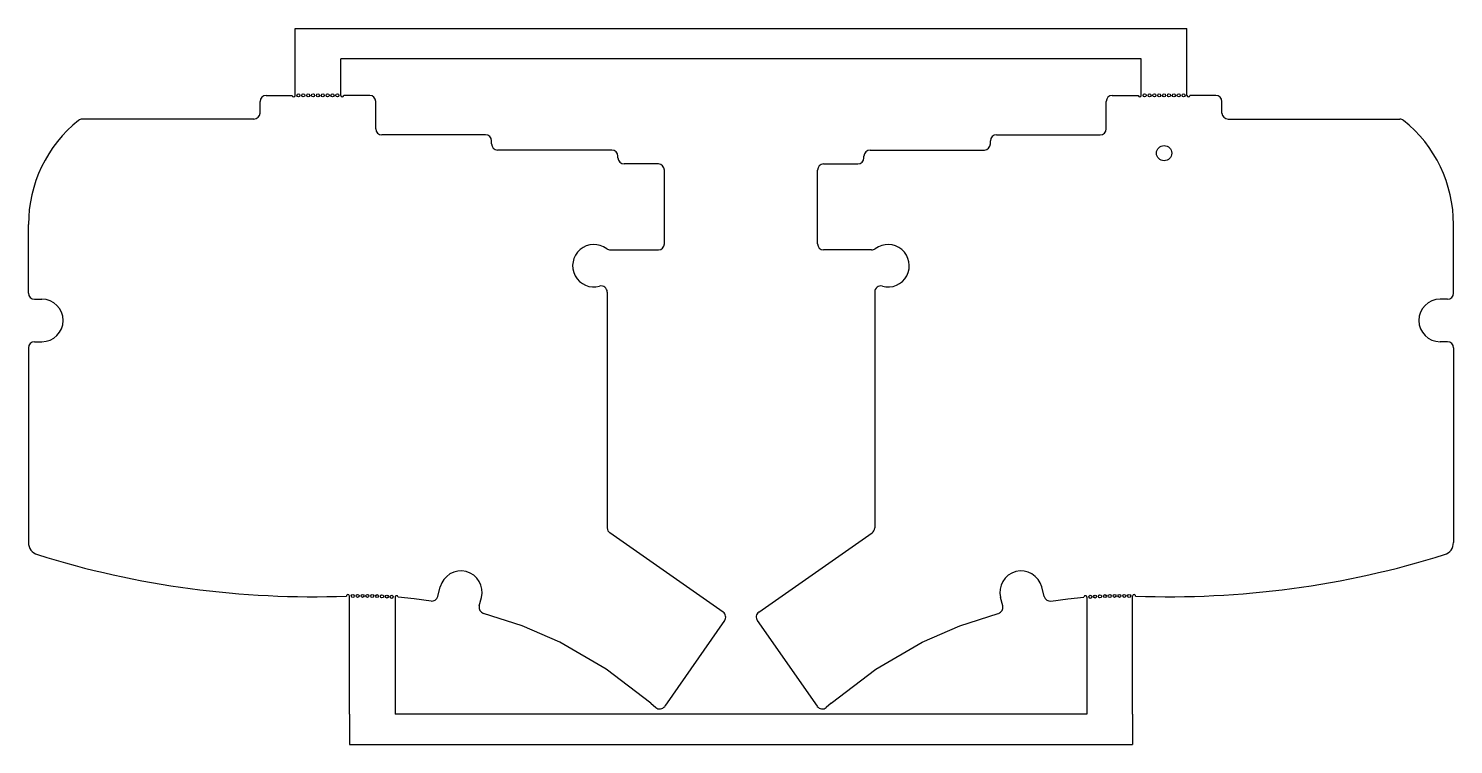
# Model space of a CAD drawing. Extents: x -164 to 70, y -52 to 66.
import ezdxf

# ---------------------------------------------------------------- set-up
doc = ezdxf.new("R2010")
doc.units = 0
doc.header["$MEASUREMENT"] = 0
doc.layers.add('MODELSKETCH_VISIBLE', color=7, linetype='CONTINUOUS')

msp = doc.modelspace()

# ---------------------------------------------------------------- linework, layer by layer
at = {"layer": 'MODELSKETCH_VISIBLE'}
for p, q in [((-120.25, 60.8), (-120.25, 65.8)), ((-120.25, 65.8), (26.5, 65.8)), ((26.5, 60.8), (26.5, 65.8)), ((-120.25, 54.8), (-120.25, 60.8)), ((19, 60.8), (-112.75, 60.8)), ((-112.75, 54.8), (-112.75, 60.8)), ((19, 54.8), (19, 60.8)), ((26.5, 54.8), (26.5, 60.8)), ((-125.03, 54.8), (-120.75, 54.8)), ((-107.98, 54.8), (-112.25, 54.8)), ((14.22, 54.8), (18.5, 54.8)), ((31.27, 54.8), (27, 54.8)), ((-126.03, 51.89), (-126.03, 53.8)), ((-106.98, 49.3), (-106.98, 53.8)), ((13.22, 49.3), (13.22, 53.8)), ((32.27, 51.89), (32.27, 53.8)), ((-127.03, 50.89), (-155.27, 50.89)), ((33.27, 50.89), (61.52, 50.89)), ((-88.93, 48.3), (-105.98, 48.3)), ((-87.93, 46.8), (-87.93, 47.3)), ((-5.83, 46.8), (-5.83, 47.3)), ((-4.83, 48.3), (12.22, 48.3)), ((-68.12, 45.8), (-86.93, 45.8)), ((-67.12, 44.5), (-67.12, 44.8)), ((-26.64, 44.5), (-26.64, 44.8)), ((-25.64, 45.8), (-6.83, 45.8)), ((-60.48, 43.5), (-66.12, 43.5)), ((-59.48, 30.35), (-59.48, 42.5)), ((-34.28, 30.35), (-34.28, 42.5)), ((-33.28, 43.5), (-27.64, 43.5)), ((-164.13, 22.25), (-164.13, 33.55)), ((70.37, 22.25), (70.37, 33.55)), ((-68.38, 29.35), (-60.48, 29.35)), ((-25.38, 29.35), (-33.28, 29.35)), ((-163.13, 21.25), (-161.93, 21.25)), ((-68.88, 22.42), (-68.88, -16.41)), ((-24.88, 22.42), (-24.88, -16.41)), ((69.37, 21.25), (68.17, 21.25)), ((-163.13, 14.25), (-161.93, 14.25)), ((69.37, 14.25), (68.17, 14.25)), ((-164.13, 13.25), (-164.13, -18.82)), ((70.37, 13.25), (70.37, -18.82)), ((-49.81, -30.28), (-68.45, -17.23)), ((-43.94, -30.28), (-25.3, -17.23)), ((-111.31, -47.06), (-111.31, -27.63)), ((-103.8, -27.83), (-103.8, -47.06)), ((-96.77, -27.7), (-96.37, -26.13)), ((-89.94, -29.25), (-89.59, -27.86)), ((-3.81, -29.25), (-4.17, -27.86)), ((3.02, -27.7), (2.61, -26.13)), ((10.05, -27.83), (10.05, -47.06)), ((17.55, -47.06), (17.55, -27.63)), ((-49.57, -31.67), (-59.43, -45.77)), ((-44.19, -31.67), (-34.32, -45.77)), ((-61.71, -45.26), (-60.9, -45.95)), ((-32.04, -45.26), (-32.85, -45.95)), ((-111.31, -47.06), (-111.31, -52.06)), ((10.05, -47.06), (-103.8, -47.06)), ((17.55, -47.06), (17.55, -52.06)), ((-111.31, -52.06), (17.55, -52.06))]:
    msp.add_line(p, q, dxfattribs=at)
at = {"layer": 'MODELSKETCH_VISIBLE', "flags": 128}
for points in [[(-97.87, -28.45), (-100.66, -28.1), (-103.31, -27.83)], [(4.12, -28.45), (6.9, -28.1), (9.55, -27.83)], [(-61.71, -45.26), (-69.07, -39.68), (-76.69, -35.22), (-82.88, -32.5), (-89.23, -30.47)], [(-32.04, -45.26), (-24.69, -39.68), (-17.06, -35.22), (-10.88, -32.5), (-4.53, -30.47)]]:
    msp.add_lwpolyline(points, dxfattribs=at)
at = {"layer": 'MODELSKETCH_VISIBLE'}
for centre, radius in [((-119.7, 54.8), 0.25), ((-118.9, 54.8), 0.25), ((-118.1, 54.8), 0.25), ((-117.3, 54.8), 0.25), ((-116.5, 54.8), 0.25), ((-115.7, 54.8), 0.25), ((-114.9, 54.8), 0.25), ((-114.1, 54.8), 0.25), ((-113.3, 54.8), 0.25), ((19.55, 54.8), 0.25), ((20.35, 54.8), 0.25), ((21.15, 54.8), 0.25), ((21.95, 54.8), 0.25), ((22.75, 54.8), 0.25), ((23.55, 54.8), 0.25), ((24.35, 54.8), 0.25), ((25.15, 54.8), 0.25), ((25.95, 54.8), 0.25), ((22.75, 45.28), 1.25), ((-110.76, -27.6), 0.25), ((-109.96, -27.59), 0.25), ((-109.16, -27.59), 0.25), ((-108.36, -27.59), 0.25), ((-107.56, -27.61), 0.25), ((-106.76, -27.63), 0.25), ((-105.96, -27.66), 0.25), ((-105.16, -27.7), 0.25), ((-104.36, -27.75), 0.25), ((10.6, -27.75), 0.25), ((11.4, -27.7), 0.25), ((12.2, -27.66), 0.25), ((13, -27.63), 0.25), ((13.8, -27.61), 0.25), ((14.6, -27.59), 0.25), ((15.4, -27.59), 0.25), ((16.2, -27.59), 0.25), ((17, -27.6), 0.25)]:
    msp.add_circle(centre, radius, dxfattribs=at)
for centre, radius, start, end in [((-125.03, 53.8), 1, 90, 180), ((-120.5, 54.8), 0.25, 180, 0), ((-112.5, 54.8), 0.25, 180, 0), ((-107.98, 53.8), 1, 0, 90), ((14.22, 53.8), 1, 90, 180), ((18.75, 54.8), 0.25, 180, 0), ((26.75, 54.8), 0.25, 180, 0), ((31.27, 53.8), 1, 0, 90), ((-127.03, 51.89), 1, 270, 0), ((33.27, 51.89), 1, 180, 270), ((-142.2, 33.55), 21.93, 128.6624, 180), ((-155.27, 49.89), 1, 90, 128.6624), ((-105.98, 49.3), 1, 180, 270), ((12.22, 49.3), 1, 270, 0), ((61.52, 49.89), 1, 51.3376, 90), ((48.45, 33.55), 21.93, 0, 51.3376), ((-88.93, 47.3), 1, 0, 90), ((-4.83, 47.3), 1, 90, 180), ((-86.93, 46.8), 1, 180, 270), ((-68.12, 44.8), 1, 0, 90), ((-25.64, 44.8), 1, 90, 180), ((-6.83, 46.8), 1, 270, 0), ((-66.12, 44.5), 1, 180, 270), ((-60.48, 42.5), 1, 0, 90), ((-33.28, 42.5), 1, 90, 180), ((-27.64, 44.5), 1, 270, 0), ((-71.08, 26.75), 3.5, 53.126, 285.466), ((-68.38, 30.35), 1, 233.126, 270), ((-60.48, 30.35), 1, 270, 0), ((-33.28, 30.35), 1, 180, 270), ((-25.38, 30.35), 1, 270, 306.874), ((-22.68, 26.75), 3.5, 254.534, 126.874), ((-163.13, 22.25), 1, 180, 270), ((-161.93, 17.75), 3.5, 270, 90), ((-69.88, 22.42), 1, 0, 105.466), ((-23.88, 22.42), 1, 74.534, 180), ((68.17, 17.75), 3.5, 90, 270), ((69.37, 22.25), 1, 270, 0), ((-163.13, 13.25), 1, 90, 180), ((69.37, 13.25), 1, 0, 90), ((-67.88, -16.41), 1, 180, 235.0033), ((-25.88, -16.41), 1, 304.9967, 0), ((-162.05, -18.82), 2.08, 180, 252.671), ((-117.24, 124.78), 152.51, 252.671, 272.042), ((23.49, 124.78), 152.51, 267.958, 287.329), ((68.29, -18.82), 2.08, 287.329, 0), ((-92.98, -26.99), 3.5, 345.6614, 165.6614), ((-0.78, -26.99), 3.5, 14.3386, 194.3386), ((-111.56, -27.63), 0.25, 358.0565, 181.9435), ((-103.56, -27.81), 0.25, 355.4346, 184.5654), ((-97.74, -27.46), 1, 262.1986, 345.6614), ((3.99, -27.46), 1, 194.3386, 277.8014), ((9.8, -27.81), 0.25, 355.4346, 184.5654), ((17.8, -27.63), 0.25, 358.0565, 181.9435), ((-88.97, -29.5), 1, 165.6614, 255.2844), ((-50.39, -31.1), 1, 325.003, 55.0033), ((-43.37, -31.1), 1, 124.9967, 214.997), ((-4.78, -29.5), 1, 284.7156, 14.3386), ((-60.25, -45.2), 1, 229.4065, 325.003), ((-33.5, -45.2), 1, 214.997, 310.5935)]:
    msp.add_arc(centre, radius, start, end, dxfattribs=at)

doc.saveas('drawing.dxf')
